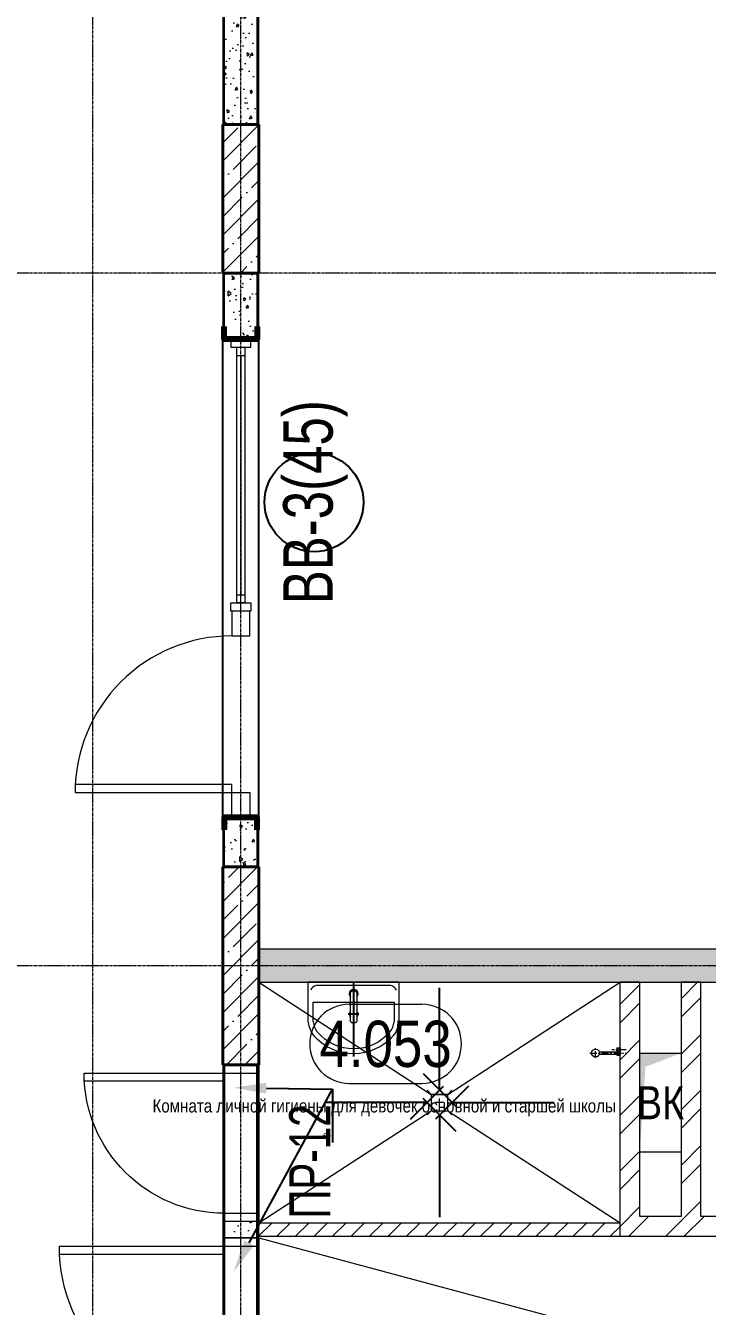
# Model space of a CAD drawing. Header units: millimetres. Extents: x -231292 to 573618, y -153144 to 564035.
# Drawn here: x 155924 to 160058, y 414537 to 422302 of the extents above; entities that cross this region are included whole.
import ezdxf
from ezdxf import colors
from ezdxf.entities.mleader import LeaderData, LeaderLine
from ezdxf.enums import TextEntityAlignment as Align
from ezdxf.math import Vec2, Vec3

# ---------------------------------------------------------------- set-up
doc = ezdxf.new("R2010")
doc.units = ezdxf.units.MM
for name, pattern in [('CENTER2', [28.575, 19.05, -3.175, 3.175, -3.175]), ('HIDDEN2', [4.7625, 3.175, -1.5875]), ('NIEIOIAY', [0]), ('OO_EOIOIEOE_IAY__EIIEY_-002', [70.833333, 41.666667, -8.333333, 12.5, -8.333333])]:
    doc.linetypes.add(name, pattern=pattern)
doc.layers.get('0').update_dxf_attribs({"color": 250})
doc.layers.get('Defpoints').update_dxf_attribs({"color": 250})
for name, color, linetype, lineweight in [('АИ_Сантехника', 250, 'Continuous', 0), ('АР_Area', 250, 'Continuous', 5), ('АР_Витраж', 250, 'Continuous', 13), ('АР_Витраж марка', 250, 'Continuous', 9), ('АР_Двери', 250, 'Continuous', 9), ('АР_Двери_витраж', 250, 'Continuous', 9), ('АР_Колонны', 250, 'Continuous', 35), ('АР_Сантехника', 250, 'Continuous', 5), ('АР_Стены ЖБ', 250, 'Continuous', 35), ('АР_Стены кирпич', 250, 'Continuous', 20), ('АР_Стены ПЕНОблок', 250, 'Continuous', 20), ('АР_Тонкая', 250, 'Continuous', 5), ('АР_Штриховка', 250, 'Continuous', 0), ('ВК_Шахты', 5, 'Continuous', 9), ('КМ_Фахверки', 250, 'Continuous', 80), ('РД_Оси_100', 250, 'Continuous', 0), ('РД_проем_инж перемыч_фахверк', 250, 'Continuous', 18), ('РД_Разуклонка к трапам', 124, 'Continuous', 0)]:
    doc.layers.add(name, color=color, linetype=linetype, lineweight=lineweight)
doc.layers.add('РД_Витраж_вн', color=250, linetype='Continuous')
doc.layers.add('РД_Перемычка инж проемов', color=250, linetype='Continuous')
doc.layers.add('РД_Проем', color=250, linetype='Continuous', lineweight=0, plot=False)
doc.layers.add('РД_проем_инж перемыч_подсчет', color=250, linetype='Continuous', lineweight=30, plot=False)
doc.styles.add('Arial0', font='arial.ttf')
doc.styles.add('Arial_09', font='ARIALN.TTF', dxfattribs={"width": 0.9})
doc.styles.add('style1', font='ARIALN.TTF')
doc.styles.add('ккк', font='isocpeur.ttf', dxfattribs={"width": 0.85, "oblique": 15})
doc.dimstyles.new('scale_100', dxfattribs={"dimtxt": 200, "dimasz": 125, "dimexe": 60, "dimexo": 100, "dimgap": 30, "dimtad": 1, "dimdec": 0, "dimdsep": 46, "dimtxsty": 'style1', "dimblk": 'OBLIQUE', "dimcen": 150, "dimdle": 60, "dimclrd": 256, "dimclre": 256, "dimclrt": 256, "dimadec": 0, "dimazin": 0, "dimtfac": 1, "dimtdec": 0, "dimtmove": 1, "dimatfit": 3, "dimldrblk": 'OBLIQUE', "dimfxl": 1, "dimtolj": 1, "dimtzin": 0, "dimarcsym": 0})
pattern_1 = [(45, (50428.77, 366201.75), (-112.2532, 112.2532), []), (45, (50541.02, 366201.75), (-112.2532, 112.2532), [198.4375, -39.6875, 0, -39.6875])]

# ---------------------------------------------------------------- blocks, each defined once
blk = doc.blocks.new('Раковина 550х435')
for points in [[(-321.9, -242.7, -0.459952), (-321.9, 242.7)], [(-302.8, -219.5, -0.458637), (-302.8, 219.5)]]:
    blk.add_lwpolyline(points, format="xyb")
for points in [[(-241.8, 275), (0, 275), (0, -275), (-241.8, -275)], [(-240.2, 245), (-120, 245), (-120, -245), (-240.2, -245)], [(0, -275), (0, 275)], [(-20, -224.7), (-20, 224.7)]]:
    blk.add_lwpolyline(points)
for centre, radius, start, end in [((-226.7, 122.1), 153.6, 95.62187, 128.26685), ((-226.7, 122.1), 123.6, 95.62187, 128.26685), ((-59.6, 221.7), 39.7, 4.35212, 73.11896), ((-193, 0), 27, 47.79455, 132.20545), ((-70, 0), 27, 227.79455, 132.20545), ((-193, 0), 27, 227.79455, 312.20545), ((-226.7, -122.1), 123.6, 231.73315, 264.37813), ((-59.6, -221.7), 39.7, 286.88104, 355.64788), ((-226.7, -122.1), 153.6, 231.73315, 264.37813)]:
    blk.add_arc(centre, radius, start, end)
blk.add_open_spline([(-232.3, 20), (-233.1, 20), (-233.9, 19.9), (-235.6, 19.6), (-236.4, 19.3), (-238, 18.6), (-238.8, 18.1), (-240.7, 16.8), (-241.7, 15.7), (-243.6, 13.4), (-244.4, 12.2), (-245.6, 9.4), (-246.1, 8), (-246.9, 5.2), (-247.1, 3.7), (-247.3, 1.6), (-247.3, 0.8), (-247.3, -0.6), (-247.3, -1.3), (-247.2, -2.7), (-247.1, -3.5), (-246.7, -5.9), (-246.3, -7.7), (-244.9, -11.1), (-244.1, -12.7), (-242.2, -15.3), (-241.2, -16.3), (-238.9, -18.1), (-237.7, -18.8), (-235.4, -19.6), (-234.4, -19.9), (-233.2, -20), (-233, -20), (-232.8, -20), (-232.7, -20), (-232.6, -20), (-232.5, -20), (-232.3, -20), (-232.3, -20), (-232.3, -20), (-232.3, -20), (-232.2, -20), (-232.2, -20), (-232.1, -20), (-232.1, -20), (-232, -20), (-231.9, -20), (-231.6, -20), (-231.4, -20), (-230.9, -20), (-230.6, -20), (-229.5, -20), (-228.8, -20), (-226.7, -20), (-225.2, -20), (-220.8, -20), (-217.9, -20), (-208.7, -20), (-202.4, -20), (-182.7, -20), (-168.5, -20), (-150.2, -20), (-147, -20), (-137.3, -20), (-130.6, -20), (-110.2, -20), (-95.8, -20), (-77.8, -20), (-74.7, -20), (-71.5, -20), (-71.2, -20), (-70.9, -20), (-70.8, -20), (-70.5, -20), (-70.4, -20), (-70.3, -20), (-70.2, -20), (-70.1, -20), (-70.1, -20), (-70, -20), (-70, -20), (-70, -20), (-70, -20), (-70, -20), (-70, -20), (-69.9, -20), (-69.9, -20), (-69.9, -20), (-69.8, -20), (-69.7, -20), (-69.7, -20), (-69.5, -20), (-69.3, -20), (-68.9, -20), (-68.6, -20), (-67.8, -19.9), (-67.2, -19.8), (-65.5, -19.5), (-64.3, -19.2), (-62, -18.4), (-60.9, -17.9), (-58.7, -16.6), (-57.7, -15.8), (-55.8, -14.1), (-54.9, -13.2), (-53.4, -11.2), (-52.7, -10.1), (-51.6, -7.9), (-51.1, -6.7), (-50.5, -4.4), (-50.2, -3.3), (-50, -1.5), (-50, -0.9), (-50, 0.1), (-50, 0.4), (-50, 1.2), (-50.1, 1.6), (-50.2, 2.7), (-50.3, 3.5), (-50.8, 5.7), (-51.3, 7.2), (-52.6, 10.1), (-53.5, 11.4), (-55.6, 13.9), (-56.8, 15.1), (-59.4, 17), (-60.8, 17.8), (-63.7, 19), (-65.2, 19.5), (-66.9, 19.8), (-67.1, 19.8), (-67.8, 19.9), (-68.3, 19.9), (-68.9, 20), (-69, 20), (-69.3, 20), (-69.5, 20), (-69.8, 20), (-69.9, 20), (-70, 20), (-70, 20), (-70, 20), (-70, 20), (-70.1, 20), (-70.1, 20), (-70.1, 20), (-70.2, 20), (-70.3, 20), (-70.4, 20), (-70.7, 20), (-70.8, 20), (-71.3, 20), (-71.7, 20), (-72.7, 20), (-73.4, 20), (-75.4, 20), (-76.7, 20), (-80.7, 20), (-83.4, 20), (-91.3, 20), (-96.4, 20), (-111.7, 20), (-121.5, 20), (-149.9, 20), (-167.5, 20), (-201.6, 20), (-217.8, 20), (-232.3, 20)], degree=3, knots=[0, 0, 0, 0, 0.153365, 0.153365, 0.30673, 0.30673, 0.460095, 0.460095, 0.703256, 0.703256, 0.946417, 0.946417, 1.189578, 1.189578, 1.432739, 1.432739, 1.565545, 1.565545, 1.691125, 1.691125, 1.816705, 1.816705, 2.111192, 2.111192, 2.405679, 2.405679, 2.645118, 2.645118, 2.884557, 2.884557, 3.077844, 3.077844, 3.107789, 3.107789, 3.118001, 3.118001, 3.138423, 3.138423, 3.141442, 3.141442, 3.141976, 3.141976, 3.142511, 3.142511, 3.143579, 3.143579, 3.145716, 3.145716, 3.14999, 3.14999, 3.158538, 3.158538, 3.175635, 3.175635, 3.209827, 3.209827, 3.278213, 3.278213, 3.414983, 3.414983, 3.688524, 3.688524, 3.745517, 3.745517, 3.859502, 3.859502, 4.087472, 4.087472, 4.133346, 4.133346, 4.136438, 4.136438, 4.138418, 4.138418, 4.140015, 4.140015, 4.140937, 4.140937, 4.141313, 4.141313, 4.141684, 4.141684, 4.142394, 4.142394, 4.143815, 4.143815, 4.146658, 4.146658, 4.152342, 4.152342, 4.163711, 4.163711, 4.186448, 4.186448, 4.231923, 4.231923, 4.322872, 4.322872, 4.504772, 4.504772, 4.686671, 4.686671, 4.86857, 4.86857, 5.05047, 5.05047, 5.232369, 5.232369, 5.414268, 5.414268, 5.596168, 5.596168, 5.695139, 5.695139, 5.756437, 5.756437, 5.817734, 5.817734, 5.940329, 5.940329, 6.172478, 6.172478, 6.404627, 6.404627, 6.636776, 6.636776, 6.868925, 6.868925, 7.101074, 7.101074, 7.139346, 7.139346, 7.215891, 7.215891, 7.233819, 7.233819, 7.269676, 7.269676, 7.283061, 7.283061, 7.283218, 7.283218, 7.283375, 7.283375, 7.28369, 7.28369, 7.28432, 7.28432, 7.285579, 7.285579, 7.288098, 7.288098, 7.293136, 7.293136, 7.303211, 7.303211, 7.323361, 7.323361, 7.363661, 7.363661, 7.444261, 7.444261, 7.605462, 7.605462, 7.927863, 7.927863, 8.283185, 8.283185, 8.283185, 8.283185])
at = {"layer": 'Defpoints'}
blk.add_line((-193, -32.4), (-193, 32.4), dxfattribs=at)
blk.add_lwpolyline([(0, 0), (-450, 0)], dxfattribs=at)
blk = doc.blocks.new('otv')
at = {"linetype": 'Continuous'}
blk.add_lwpolyline([(0, -1), (0, 0), (1, 0), (1, -1)], close=True, dxfattribs=at)
blk.add_solid([(0, -1), (0, 0), (0.135, -0.137), (1, 0)], dxfattribs=at)
blk = doc.blocks.new('Ф_пеноблок 200')
at = {"layer": 'КМ_Фахверки'}
blk.add_lwpolyline([(0, -75), (0, 0), (200, 0), (200, -75)], dxfattribs=at)
blk = doc.blocks.new('_Oblique')
at = {"color": 0, "linetype": 'ByBlock', "lineweight": -2}
blk.add_line((-0.5, -0.5), (0.5, 0.5), dxfattribs=at)
blk = doc.blocks.new('A$Cd7e03b91')
at = {"layer": 'РД_Разуклонка к трапам', "lineweight": 0}
for p, q in [((-100, 100), (-150, 150)), ((-50, 0), (50, 0)), ((0, -50), (0, 50)), ((100, 100), (150, 150)), ((-100, -100), (-150, -150)), ((100, -100), (150, -150))]:
    blk.add_line(p, q, dxfattribs=at)
blk.add_lwpolyline([(-100, 100), (100, 100), (100, -100), (-100, -100), (-100, 100)], dxfattribs=at)
blk.add_lwpolyline([(-100, 100), (100, 100), (100, -100), (-100, -100), (-100, 100)], dxfattribs=at)
blk = doc.blocks.new('СОШ_2200_АР_ОСИ_М100_28.05.24')
at = {"layer": 'РД_Оси_100', "linetype": 'CENTER2'}
for p, q in [((119910, 54600), (94200, 54600)), ((119910, 50400), (94200, 50400))]:
    blk.add_line(p, q, dxfattribs=at)
for points in [[(105900, 139938.679), (105900, -6155)], [(106800, -6155), (106800, 139938.679)]]:
    blk.add_lwpolyline(points, dxfattribs=at)
blk = doc.blocks.new('душ гиг')
at = {"layer": 'АР_Сантехника', "linetype": 'OO_EOIOIEOE_IAY__EIIEY_-002'}
for p, q in [((99593.2, 17725.7), (99592.7, 17785.7)), ((99558.8, 17755.7), (99783.2, 17755.7)), ((99778, 17775.6), (99691.3, 17775.6))]:
    blk.add_line(p, q, dxfattribs=at)
at = {"layer": 'АР_Сантехника', "linetype": 'NIEIOIAY'}
for p, q in [((99721.5, 17788), (99741.4, 17788)), ((99721.5, 17788), (99721.5, 17763.7)), ((99741.4, 17788), (99741.4, 17743.3)), ((99615.1, 17746.4), (99729.8, 17748.5)), ((99615.7, 17763.5), (99729.7, 17763.7)), ((99721.5, 17748.3), (99721.5, 17743.3)), ((99721.5, 17743.3), (99741.4, 17743.3))]:
    blk.add_line(p, q, dxfattribs=at)
for centre, radius in [((99730.4, 17775.6), 6.01), ((99592.9, 17755.7), 24)]:
    blk.add_circle(centre, radius, dxfattribs=at)
blk.add_arc((99729.7, 17756.1), 7.61, 270.72054, 90.09408, dxfattribs=at)
at = {"layer": 'АР_Сантехника'}
blk.add_point((99667.9, 17755.7), dxfattribs=at)
blk = doc.blocks.new('MOK-МаркаПом_овал_ареал')
for p, q in [((-2.75, 3), (2.75, 3)), ((-2.75, -3), (2.75, -3))]:
    blk.add_line(p, q)
for centre, radius, start, end in [((-2.75, 0), 3, 90, 270), ((2.75, 0), 3, 270, 90), ((-3.75, 0), 3.5, 0, 0.00095)]:
    blk.add_arc(centre, radius, start, end)
at = {"color": 0, "style": 'style1'}
blk.add_attdef('АР-ПОМЕЩЕНИЕ:НОМЕР', text='', height=3.5, dxfattribs=at).set_placement((0, 0), align=Align.MIDDLE)
at = {"layer": 'Defpoints', "color": 2, "style": 'style1'}
blk.add_attdef('АР-ПОМЕЩЕНИЕ:НАИМЕНОВАНИЕ', text='', height=1, dxfattribs=at).set_placement((-0.094, -4.814), align=Align.MIDDLE)
blk = doc.blocks.new('MOK-МаркаПеремычки')
at = {"color": 0, "style": 'ккк', "oblique": 15, "width": 0.85}
blk.add_attdef('АР-ПРОЕМ:ПЕРЕМЫЧКА', text='', height=2.5, dxfattribs=at).set_placement((0, 0), align=Align.MIDDLE)
blk = doc.blocks.new('МаркаВитража1')
at = {"layer": 'Defpoints'}
blk.add_circle((0, 0), 3, dxfattribs=at)
at = {"color": 0, "linetype": 'ByBlock', "lineweight": -2, "style": 'Arial_09', "width": 0.9}
blk.add_attdef('АР-ОКНО:НАИМЕНОВАНИЕ', text='', height=3, dxfattribs=at).set_placement((0, 0), align=Align.MIDDLE)

msp = doc.modelspace()

# ---------------------------------------------------------------- hatches: boundary and pattern name
at = {"layer": 'АР_Штриховка', "linetype": 'Continuous', "lineweight": 0}
h = msp.add_hatch(dxfattribs=at)
h.set_pattern_fill('AR-CONC', color=256, angle=-315, style=0)
h.set_pattern_definition([(95, (50428.77, 366201.75), (140.09465, 117.55338), [19.05, -209.55]), (40, (50428.77, 366201.75), (-160.01845, 110.17673), [15.24, -167.64058]), (145.45144, (50440.44, 366211.55), (-19.9238, 227.7301), [16.19, -178.09024]), (91.1842, (50392.85, 366237.67), (221.41024, 161.9534), [28.575, -314.325]), (141.63556, (50411.3, 366251.17), (-7.0866, 342.82676), [24.285, -267.1356]), (36.18415, (50392.85, 366237.67), (-7.0866, 342.82676), [22.85997, -251.45973]), (66, (50419.79, 366246.65), (179.51998, 34.89515), [19.05, -209.55]), (11, (50419.79, 366246.65), (-86.53993, 173.9412), [15.24, -167.64]), (116.45145, (50434.75, 366249.56), (92.98005, 208.83634), [16.19, -178.08994]), (82.5, (50428.77, 366201.75), (-57.60547, 61.973414), [0, -165.608, 0, -170.18, 0, -168.275]), (52.5, (50428.77, 366201.75), (-23.58973, 118.087), [0, -97.028, 0, -161.798, 0, -64.135]), (12.5, (50388.716, 366161.7), (99.927863, 91.826196), [0, -63.5, 0, -198.12, 0, -262.89]), (2.5, (50370.76, 366143.74), (86.7639, 122.72239), [0, -82.55, 0, -131.572, 0, -186.69])])
h.paths.add_polyline_path([(157328.768, 425301.753), (157128.768, 425301.753), (157128.768, 421701.751), (157328.768, 421701.751)], flags=0)
at = {"layer": 'АР_Штриховка', "linetype": 'Continuous', "lineweight": 5}
h = msp.add_hatch(dxfattribs=at)
h.set_pattern_fill('ANSI35', color=256, scale=25, style=0)
h.set_pattern_definition(pattern_1)
h.paths.add_polyline_path([(157338.77, 421701.751), (157118.77, 421701.751), (157118.77, 420801.753), (157338.77, 420801.753)], flags=0)
at = {"layer": 'АР_Штриховка', "linetype": 'Continuous', "lineweight": 0}
h = msp.add_hatch(dxfattribs=at)
h.set_pattern_fill('AR-CONC', color=256, angle=-315, style=0)
h.set_pattern_definition([(95, (50428.77, 366201.75), (140.09465, 117.55338), [19.05, -209.55]), (40, (50428.77, 366201.75), (-160.01845, 110.17673), [15.24, -167.64058]), (145.45144, (50440.44, 366211.55), (-19.9238, 227.7301), [16.19, -178.09024]), (91.1842, (50392.85, 366237.67), (221.41024, 161.9534), [28.575, -314.325]), (141.63556, (50411.3, 366251.17), (-7.0866, 342.82676), [24.285, -267.1356]), (36.18415, (50392.85, 366237.67), (-7.0866, 342.82676), [22.85997, -251.4597]), (66, (50419.79, 366246.65), (179.51998, 34.89515), [19.05, -209.55]), (11, (50419.79, 366246.65), (-86.53993, 173.9412), [15.24, -167.64]), (116.45145, (50434.75, 366249.56), (92.98005, 208.83634), [16.19, -178.08994]), (82.5, (50428.77, 366201.75), (-57.60547, 61.973414), [0, -165.608, 0, -170.18, 0, -168.275]), (52.5, (50428.77, 366201.75), (-23.58973, 118.087), [0, -97.028, 0, -161.798, 0, -64.135]), (12.5, (50388.716, 366161.7), (99.927863, 91.826196), [0, -63.5, 0, -198.12, 0, -262.89]), (2.5, (50370.76, 366143.74), (86.7639, 122.72239), [0, -82.55, 0, -131.572, 0, -186.69])])
h.paths.add_polyline_path([(157328.768, 420801.753), (157128.768, 420801.753), (157128.768, 420401.753), (157328.768, 420401.753)], flags=0)
h.paths.add_polyline_path([(157328.768, 417501.753), (157128.768, 417501.753), (157128.768, 417201.753), (157328.768, 417201.753)], flags=0)
at = {"layer": 'АР_Штриховка', "linetype": 'Continuous', "lineweight": 5}
h = msp.add_hatch(dxfattribs=at)
h.set_pattern_fill('ANSI35', color=256, scale=25, style=0)
h.set_pattern_definition(pattern_1)
h.paths.add_polyline_path([(157338.768, 417201.753), (157118.768, 417201.753), (157118.768, 416001.753), (157338.768, 416001.753)], flags=0)
at = {"layer": 'АР_Штриховка', "linetype": 'Continuous', "lineweight": 0}
h = msp.add_hatch(dxfattribs=at)
h.set_pattern_fill('AR-CONC', color=256, angle=-315, style=0)
h.set_pattern_definition([(95, (50428.77, 366201.75), (140.09465, 117.55338), [19.05, -209.55]), (40, (50428.77, 366201.75), (-160.01845, 110.17673), [15.24, -167.64058]), (145.45144, (50440.44, 366211.55), (-19.9238, 227.7301), [16.19, -178.09024]), (91.1842, (50392.85, 366237.67), (221.41024, 161.9534), [28.575, -314.325]), (141.63556, (50411.3, 366251.17), (-7.0866, 342.82676), [24.285, -267.1356]), (36.18415, (50392.85, 366237.67), (-7.0866, 342.82676), [22.85997, -251.45973]), (66, (50419.79, 366246.65), (179.51998, 34.89515), [19.05, -209.55]), (11, (50419.79, 366246.65), (-86.53993, 173.9412), [15.24, -167.64]), (116.45145, (50434.75, 366249.56), (92.98005, 208.83634), [16.19, -178.08994]), (82.5, (50428.77, 366201.75), (-57.60547, 61.973414), [0, -165.608, 0, -170.18, 0, -168.275]), (52.5, (50428.77, 366201.75), (-23.58973, 118.087), [0, -97.028, 0, -161.798, 0, -64.135]), (12.5, (50388.716, 366161.7), (99.927863, 91.826196), [0, -63.5, 0, -198.12, 0, -262.89]), (2.5, (50370.76, 366143.74), (86.7639, 122.72239), [0, -82.55, 0, -131.572, 0, -186.69])])
h.paths.add_polyline_path([(157338.768, 416701.753), (157338.768, 416501.753), (164928.768, 416501.753), (164928.768, 416701.753)], flags=0)
h = msp.add_hatch(dxfattribs=at)
h.set_pattern_fill('ANSI32', color=256, scale=25, angle=-360, style=0)
h.set_pattern_definition([(45, (50428.77, 366201.75), (-168.3798, 168.3798), []), (45, (50541.02, 366201.75), (-168.3798, 168.3798), [])])
h.paths.add_polyline_path([(159648.768, 416501.753), (159528.768, 416501.753), (159528.768, 415041.752), (159648.768, 415081.752)], flags=0)
h.paths.add_polyline_path([(159648.768, 415081.752), (159528.768, 415041.752), (159528.768, 414961.752), (159648.768, 415081.751)], flags=0)
h = msp.add_hatch(dxfattribs=at)
h.set_pattern_fill('ANSI32', color=256, scale=25, angle=-360, style=0)
h.set_pattern_definition([(45, (50428.77, 366201.75), (-168.3798, 168.3798), []), (45, (50541.02, 366201.75), (-168.3798, 168.3798), [])])
h.paths.add_polyline_path([(160018.768, 416501.753), (159898.768, 416501.753), (159898.768, 415081.752), (159938.768, 415051.752), (160018.768, 415081.752)], flags=0)
h = msp.add_hatch(dxfattribs=at)
h.set_pattern_fill('AR-CONC', color=256, angle=-315, style=0)
h.set_pattern_definition([(95, (50428.77, 366201.75), (140.09465, 117.55338), [19.05, -209.55]), (40, (50428.77, 366201.75), (-160.01845, 110.17673), [15.24, -167.64058]), (145.45144, (50440.44, 366211.55), (-19.9238, 227.7301), [16.19, -178.09024]), (91.1842, (50392.85, 366237.67), (221.41024, 161.9534), [28.575, -314.325]), (141.63556, (50411.3, 366251.17), (-7.0866, 342.82676), [24.285, -267.1356]), (36.18415, (50392.85, 366237.67), (-7.0866, 342.82676), [22.85997, -251.4597]), (66, (50419.79, 366246.65), (179.51998, 34.89515), [19.05, -209.55]), (11, (50419.79, 366246.65), (-86.53993, 173.9412), [15.24, -167.64]), (116.45145, (50434.75, 366249.56), (92.98005, 208.83634), [16.19, -178.08994]), (82.5, (50428.77, 366201.75), (-57.60547, 61.973414), [0, -165.608, 0, -170.18, 0, -168.275]), (52.5, (50428.77, 366201.75), (-23.58973, 118.087), [0, -97.028, 0, -161.798, 0, -64.135]), (12.5, (50388.716, 366161.7), (99.927863, 91.826196), [0, -63.5, 0, -198.12, 0, -262.89]), (2.5, (50370.76, 366143.74), (86.7639, 122.72239), [0, -82.55, 0, -131.572, 0, -186.69])])
h.paths.add_polyline_path([(157328.768, 416002.753), (157128.768, 416002.753), (157128.768, 416001.752), (157328.768, 416001.752)], flags=0)
h.paths.add_polyline_path([(157328.768, 415051.752), (157128.768, 415051.752), (157128.768, 414951.753), (157328.768, 414951.753)], flags=0)
h = msp.add_hatch(dxfattribs=at)
h.set_pattern_fill('AR-CONC', color=256, angle=-315, style=0)
h.set_pattern_definition([(95, (50428.77, 366201.75), (140.09465, 117.55338), [19.05, -209.55]), (40, (50428.77, 366201.75), (-160.01845, 110.17673), [15.24, -167.64058]), (145.45144, (50440.44, 366211.55), (-19.9238, 227.7301), [16.19, -178.09024]), (91.1842, (50392.85, 366237.67), (221.41024, 161.9534), [28.575, -314.325]), (141.63556, (50411.3, 366251.17), (-7.0866, 342.82676), [24.285, -267.1356]), (36.18415, (50392.85, 366237.67), (-7.0866, 342.82676), [22.85997, -251.4597]), (66, (50419.79, 366246.65), (179.51998, 34.89515), [19.05, -209.55]), (11, (50419.79, 366246.65), (-86.53993, 173.9412), [15.24, -167.64]), (116.45145, (50434.75, 366249.56), (92.98005, 208.83634), [16.19, -178.08994]), (82.5, (50428.77, 366201.75), (-57.60547, 61.973414), [0, -165.608, 0, -170.18, 0, -168.275]), (52.5, (50428.77, 366201.75), (-23.58973, 118.087), [0, -97.028, 0, -161.798, 0, -64.135]), (12.5, (50388.716, 366161.7), (99.927863, 91.826196), [0, -63.5, 0, -198.12, 0, -262.89]), (2.5, (50370.76, 366143.74), (86.7639, 122.72239), [0, -82.55, 0, -131.572, 0, -186.69])])
h.paths.add_polyline_path([(157328.768, 416002.753), (157128.768, 416002.753), (157128.768, 416001.752), (157328.768, 416001.752)], flags=0)
h.paths.add_polyline_path([(157328.768, 415051.752), (157128.768, 415051.752), (157128.768, 414951.753), (157328.768, 414951.753)], flags=0)
at = {"layer": 'АР_Штриховка', "linetype": 'Continuous', "lineweight": 0, "ltscale": 0.5}
h = msp.add_hatch(dxfattribs=at)
h.set_pattern_fill('ANSI31', color=256, scale=25, style=0)
h.set_pattern_definition([(45, (50428.77, 366201.75), (-56.1266, 56.1266), [])])
h.paths.add_polyline_path([(159528.768, 414961.752), (159528.768, 415041.752), (157328.768, 415041.752), (157328.768, 414961.752)], flags=0)
at = {"layer": 'АР_Штриховка', "linetype": 'Continuous', "lineweight": 0}
h = msp.add_hatch(dxfattribs=at)
h.set_pattern_fill('ANSI32', color=256, scale=25, style=0)
h.set_pattern_definition([(45, (50428.77, 366201.75), (-168.3798, 168.3798), []), (45, (50541.02, 366201.75), (-168.3798, 168.3798), [])])
h.paths.add_polyline_path([(159648.768, 415081.752), (159528.768, 414961.752), (159898.768, 414961.752), (159938.768, 415051.752), (159898.768, 415081.752)], flags=0)
h.paths.add_polyline_path([(160018.768, 415081.752), (159938.768, 415051.752), (159898.768, 414961.752), (162298.768, 414961.752), (162178.768, 415081.752)], flags=0)

# ---------------------------------------------------------------- linework, layer by layer
at = {"layer": 'АР_Витраж', "linetype": 'Continuous', "lineweight": 5}
for p, q in [((157118.768, 420401.753), (157118.768, 418751.753)), ((157338.768, 420401.753), (157338.768, 418751.753))]:
    msp.add_line(p, q, dxfattribs=at)
at = {"layer": 'АР_Витраж', "linetype": 'Continuous', "lineweight": 13}
for p, q in [((157203.768, 420301.753), (157253.768, 420301.753)), ((157228.768, 420301.753), (157228.768, 418851.753)), ((157203.768, 418851.753), (157253.768, 418851.753))]:
    msp.add_line(p, q, dxfattribs=at)
for points in [[(157288.768, 420351.753), (157288.768, 420401.753), (157168.768, 420401.753), (157168.768, 420351.753)], [(157203.768, 420351.753), (157253.768, 420351.753), (157253.768, 418801.753), (157203.768, 418801.753)], [(157288.768, 418801.753), (157288.768, 418751.753), (157168.768, 418751.753), (157168.768, 418801.753)]]:
    msp.add_lwpolyline(points, close=True, dxfattribs=at)
at = {"layer": 'АР_Двери', "linetype": 'Continuous', "lineweight": 9}
for points in [[(157328.768, 415951.752), (157328.768, 416001.752), (157128.768, 416001.752), (157128.768, 415951.752)], [(157128.768, 415951.752), (157128.768, 415901.752), (156278.768, 415901.752), (156278.768, 415951.752)], [(157328.768, 415101.752), (157328.768, 415051.752), (157128.768, 415051.752), (157128.768, 415101.752)], [(157128.768, 414901.753), (157128.768, 414851.753), (156128.768, 414851.753), (156128.768, 414901.753)], [(157328.768, 414901.753), (157328.768, 414951.753), (157128.768, 414951.753), (157128.768, 414901.753)]]:
    msp.add_lwpolyline(points, close=True, dxfattribs=at)
at = {"layer": 'АР_Двери', "linetype": 'Continuous', "lineweight": 9, "extrusion": (0, 0, -1)}
for centre, radius in [((-157128.768, 415951.752), 850), ((-157128.768, 414901.753), 1000)]:
    msp.add_arc(centre, radius, 270, 0, dxfattribs=at)
at = {"layer": 'АР_Двери_витраж', "linetype": 'Continuous', "lineweight": 9}
for points in [[(157283.768, 418601.753), (157283.768, 418751.753), (157173.768, 418751.753), (157173.768, 418601.753)], [(157173.768, 417651.753), (157173.768, 417701.753), (156223.768, 417701.753), (156223.768, 417651.753)], [(157283.768, 417651.753), (157283.768, 417501.753), (157173.768, 417501.753), (157173.768, 417651.753)]]:
    msp.add_lwpolyline(points, close=True, dxfattribs=at)
msp.add_arc((157173.768, 417651.753), 950, 89.9999995, 179.9999995, dxfattribs=at)
at = {"layer": 'АР_Колонны', "linetype": 'HIDDEN2', "lineweight": 25}
for p, q in [((157118.77, 421701.751), (157338.77, 421701.751)), ((157118.77, 420801.753), (157118.77, 421701.751)), ((157338.77, 421701.751), (157338.77, 420801.753)), ((157338.77, 420801.753), (157118.77, 420801.753)), ((157118.768, 417201.753), (157338.768, 417201.753)), ((157118.768, 416001.753), (157118.768, 417201.753)), ((157338.768, 417201.753), (157338.768, 416001.753)), ((157338.768, 416001.753), (157118.768, 416001.753))]:
    msp.add_line(p, q, dxfattribs=at)
at = {"layer": 'АР_Колонны', "linetype": 'Continuous', "lineweight": 35}
for p, q in [((157118.77, 421701.751), (157118.77, 420801.753)), ((157338.77, 421701.751), (157118.77, 421701.751)), ((157338.77, 420801.753), (157338.77, 421701.751)), ((157118.77, 420801.753), (157338.77, 420801.753)), ((157118.768, 417201.753), (157118.768, 416001.753)), ((157338.768, 417201.753), (157118.768, 417201.753)), ((157338.768, 416001.753), (157338.768, 417201.753)), ((157118.768, 416001.753), (157338.768, 416001.753))]:
    msp.add_line(p, q, dxfattribs=at)
at = {"layer": 'АР_Стены ЖБ', "linetype": 'Continuous', "lineweight": 40}
for p, q in [((157338.77, 421701.751), (157118.77, 421701.751)), ((157118.77, 421701.751), (157118.77, 420801.753)), ((157338.77, 420801.753), (157338.77, 421701.751)), ((157118.77, 420801.753), (157338.77, 420801.753)), ((157338.768, 417201.753), (157118.768, 417201.753)), ((157118.768, 417201.753), (157118.768, 416001.753)), ((157338.768, 416001.753), (157338.768, 417201.753)), ((157118.768, 416001.753), (157338.768, 416001.753))]:
    msp.add_line(p, q, dxfattribs=at)
at = {"layer": 'АР_Стены кирпич', "linetype": 'Continuous', "lineweight": 20}
for p, q in [((159528.768, 414961.752), (159528.768, 416501.753)), ((159648.768, 416501.753), (159528.768, 416501.753)), ((159648.768, 415081.752), (159648.768, 416501.753)), ((160018.768, 416501.753), (159898.768, 416501.753)), ((159898.768, 416501.753), (159898.768, 415081.752)), ((160018.768, 415081.752), (160018.768, 416501.753)), ((159898.768, 415081.752), (159648.768, 415081.752)), ((162178.768, 415081.752), (160018.768, 415081.752)), ((159528.768, 414961.752), (162298.768, 414961.752))]:
    msp.add_line(p, q, dxfattribs=at)
at = {"layer": 'АР_Стены ПЕНОблок', "linetype": 'Continuous', "lineweight": 20}
for p, q in [((157128.768, 425301.753), (157128.768, 421701.751)), ((157328.768, 421701.751), (157328.768, 425301.753)), ((157128.768, 421701.751), (157328.768, 421701.751)), ((157328.768, 420801.753), (157128.768, 420801.753)), ((157128.768, 420801.753), (157128.768, 420401.753)), ((157328.768, 420401.753), (157328.768, 420801.753)), ((157128.768, 420401.753), (157328.768, 420401.753)), ((157328.768, 417501.753), (157128.768, 417501.753)), ((157128.768, 417501.753), (157128.768, 417201.753)), ((157328.768, 417201.753), (157328.768, 417501.753)), ((157128.768, 417201.753), (157328.768, 417201.753)), ((157338.768, 416701.753), (157338.768, 416501.753)), ((164928.768, 416701.753), (157338.768, 416701.753)), ((157338.768, 416501.753), (164928.768, 416501.753)), ((157328.768, 416002.753), (157128.768, 416002.753)), ((157128.768, 416002.753), (157128.768, 416001.752)), ((157328.768, 416002.753), (157128.768, 416002.753)), ((157128.768, 416002.753), (157128.768, 416001.752)), ((157128.768, 416001.752), (157328.768, 416001.752)), ((157128.768, 416001.752), (157328.768, 416001.752)), ((157328.768, 416001.752), (157328.768, 416002.753)), ((157328.768, 416001.752), (157328.768, 416002.753)), ((157328.768, 415051.752), (157128.768, 415051.752)), ((157128.768, 415051.752), (157128.768, 414951.753)), ((157328.768, 415051.752), (157128.768, 415051.752)), ((157128.768, 415051.752), (157128.768, 414951.753)), ((157328.768, 414951.753), (157328.768, 415051.752)), ((157328.768, 414951.753), (157328.768, 415051.752)), ((159528.768, 415041.752), (157328.768, 415041.752)), ((157328.768, 415041.752), (157328.768, 414961.752)), ((159528.768, 414961.752), (159528.768, 415041.752)), ((157328.768, 414961.752), (159528.768, 414961.752)), ((157128.768, 414951.753), (157328.768, 414951.753)), ((157128.768, 414951.753), (157328.768, 414951.753))]:
    msp.add_line(p, q, dxfattribs=at)
at = {"layer": 'АР_Тонкая', "linetype": 'Continuous', "lineweight": 0}
for p, q in [((157118.768, 425301.753), (157118.768, 421701.751)), ((157128.768, 421701.751), (157128.768, 425301.753)), ((157328.768, 425301.753), (157328.768, 421701.751)), ((157338.768, 421701.751), (157338.768, 425301.753)), ((157118.768, 421701.751), (157128.768, 421701.751)), ((157328.768, 421701.751), (157338.768, 421701.751)), ((157128.768, 420801.753), (157118.768, 420801.753)), ((157118.768, 420801.753), (157118.768, 420401.753)), ((157128.768, 420401.753), (157128.768, 420801.753)), ((157338.768, 420801.753), (157328.768, 420801.753)), ((157328.768, 420801.753), (157328.768, 420401.753)), ((157338.768, 420401.753), (157338.768, 420801.753)), ((157118.768, 420401.753), (157128.768, 420401.753)), ((157328.768, 420401.753), (157338.768, 420401.753)), ((157128.768, 417501.753), (157118.768, 417501.753)), ((157118.768, 417501.753), (157118.768, 417201.753)), ((157128.768, 417201.753), (157128.768, 417501.753)), ((157338.768, 417501.753), (157328.768, 417501.753)), ((157328.768, 417501.753), (157328.768, 417201.753)), ((157338.768, 417201.753), (157338.768, 417501.753)), ((157118.768, 417201.753), (157128.768, 417201.753)), ((157328.768, 417201.753), (157338.768, 417201.753)), ((157128.768, 416002.753), (157118.768, 416002.753)), ((157118.768, 416002.753), (157118.768, 416001.752)), ((157118.768, 416001.752), (157128.768, 416001.752)), ((157128.768, 416001.752), (157128.768, 416002.753)), ((157338.768, 416002.753), (157328.768, 416002.753)), ((157328.768, 416002.753), (157328.768, 416001.752)), ((157328.768, 416001.752), (157338.768, 416001.752)), ((157338.768, 416001.752), (157338.768, 416002.753)), ((157128.768, 415051.752), (157118.768, 415051.752)), ((157118.768, 415051.752), (157118.768, 414951.753)), ((157128.768, 414951.753), (157128.768, 415051.752)), ((157338.768, 415051.752), (157328.768, 415051.752)), ((157328.768, 415051.752), (157328.768, 414951.753)), ((157338.768, 414951.753), (157338.768, 415051.752)), ((157118.768, 414951.753), (157128.768, 414951.753)), ((157328.768, 414951.753), (157338.768, 414951.753))]:
    msp.add_line(p, q, dxfattribs=at)
at = {"layer": 'РД_Витраж_вн', "linetype": 'Continuous', "lineweight": -3}
for p, q in [((157118.768, 417501.753), (157118.768, 420401.753)), ((157338.768, 417501.753), (157338.768, 420401.753))]:
    msp.add_line(p, q, dxfattribs=at)
at = {"layer": 'РД_Проем', "linetype": 'Continuous', "lineweight": 0}
for p, q in [((157118.768, 417501.753), (157118.768, 420401.753)), ((157338.768, 417501.753), (157338.768, 420401.753)), ((157118.768, 416001.752), (157118.768, 415051.752)), ((157338.768, 416001.752), (157338.768, 415051.752)), ((157118.768, 414951.753), (157118.768, 413851.753)), ((157338.768, 414951.753), (157338.768, 413851.753))]:
    msp.add_line(p, q, dxfattribs=at)
at = {"layer": 'РД_проем_инж перемыч_подсчет', "linetype": 'Continuous', "lineweight": 30}
for p, q in [((157128.768, 416001.752), (157128.768, 413851.752)), ((157328.768, 416001.752), (157328.768, 413851.752))]:
    msp.add_line(p, q, dxfattribs=at)
at = {"layer": 'РД_проем_инж перемыч_фахверк', "linetype": 'Continuous', "lineweight": 18}
for p, q in [((157118.768, 420401.753), (157118.768, 417501.753)), ((157338.768, 420401.753), (157338.768, 417501.753))]:
    msp.add_line(p, q, dxfattribs=at)
at = {"layer": 'РД_Разуклонка к трапам', "ltscale": 2}
for points in [[(157338.771, 416501.753), (158383.769, 415822.228), (158483.769, 415822.228), (159528.768, 416501.753)], [(157338.771, 415042.703), (158383.769, 415722.228), (158483.769, 415722.228), (159528.768, 415042.703)], [(157338.768, 414951.753), (160971.51, 413976.753), (161071.51, 413976.753), (162298.768, 414951.753)]]:
    msp.add_lwpolyline(points, dxfattribs=at)

# ---------------------------------------------------------------- block references
at = {"layer": 'АИ_Сантехника', "rotation": 90}
msp.add_blockref('Раковина 550х435', (157912.96, 416501.753), dxfattribs=at)
at = {"layer": 'АР_Area', "linetype": 'Continuous', "lineweight": 5, "xscale": 80, "yscale": 80, "zscale": 80}
msp.add_blockref('MOK-МаркаПом_овал_ареал', (158106.768, 416128.753), dxfattribs=at).add_auto_attribs({'АР-ПОМЕЩЕНИЕ:НОМЕР': '4.053', 'АР-ПОМЕЩЕНИЕ:НАИМЕНОВАНИЕ': 'Комната личной гигиены для девочек основной и старшей школы'})
at = {"layer": 'АР_Витраж марка', "linetype": 'Continuous', "lineweight": 9, "xscale": 100, "yscale": 100, "zscale": 100, "rotation": 89.99999999999999}
msp.add_blockref('МаркаВитража1', (157673.017, 419412.16), dxfattribs=at).add_auto_attribs({'АР-ОКНО:НАИМЕНОВАНИЕ': 'ВВ-3(45)'})
at = {"layer": 'АР_Сантехника'}
msp.add_blockref('душ гиг', (59787.399, 398317.234), dxfattribs=at)
at = {"layer": 'ВК_Шахты', "xscale": 250, "yscale": 600}
msp.add_blockref('otv', (159648.768, 416071.552), dxfattribs=at)
at = {"layer": 'КМ_Фахверки', "rotation": 180}
msp.add_blockref('Ф_пеноблок 200', (157328.767, 420401.753), dxfattribs=at)
at = {"layer": 'КМ_Фахверки', "xscale": -1}
msp.add_blockref('Ф_пеноблок 200', (157328.767, 417501.753), dxfattribs=at)
at = {"layer": 'РД_Оси_100'}
msp.add_blockref('СОШ_2200_АР_ОСИ_М100_28.05.24', (50428.768, 366201.753), dxfattribs=at)
at = {"layer": 'РД_Перемычка инж проемов', "linetype": 'Continuous', "lineweight": -3}
ref = msp.add_blockref('MOK-МаркаПеремычки', (157645.362, 415415.265, 200), dxfattribs=dict(at, xscale=100, yscale=100, zscale=100, rotation=89.99999999999999))
ref.add_attrib('АР-ПРОЕМ:ПЕРЕМЫЧКА', 'ПР-12', dxfattribs={"layer": '0', "color": 0, "height": 250, "rotation": 90, "style": 'Arial0', "width": 0.7}).set_placement((157645.362, 415415.265, 200), align=Align.MIDDLE)
at = {"layer": 'РД_Разуклонка к трапам', "ltscale": 2, "xscale": -0.5000000000000002, "yscale": 0.5000000000000002, "zscale": 0.5}
msp.add_blockref('A$Cd7e03b91', (158433.769, 415772.228), dxfattribs=at)

# ---------------------------------------------------------------- texts
at = {"layer": 'ВК_Шахты', "insert": (159773.768, 415771.552), "char_height": 200, "width": 250, "attachment_point": 5, "style": 'style1'}
msp.add_mtext('ВК', dxfattribs=at)

# ---------------------------------------------------------------- leaders
at = {"layer": 'РД_Перемычка инж проемов', "lineweight": 0}
ml = msp.add_multileader_mtext('Standard', dxfattribs=at)
ml.set_content('Ф', color=256, style='style1')
ml.set_leader_properties()
ml.build(insert=Vec2(0, 0))
ml.multileader.update_dxf_attribs({"text_left_attachment_type": 6, "text_right_attachment_type": 6, "dogleg_length": 3, "arrow_head_size": 200, "scale": 100})
ctx = ml.context
ctx.base_point, ctx.scale, ctx.char_height, ctx.arrow_head_size, ctx.landing_gap_size, ctx.plane_origin, ctx.plane_x_axis, ctx.plane_y_axis = Vec3(157784.099, 415548.702), 100, 50, 200, 0, Vec3(156889.131, 411971.573), Vec3(0, 1), Vec3(-1, 0)
ctx.left_attachment, ctx.right_attachment = 6, 6
notes = []
notes.append((ctx, [(0, (1, 1, 0), (157784.099, 415854.508), (0, -1), 266.856, [(0, [(157184.099, 414745.444)], 0, []), (1, [(157184.099, 415862.486)], 0, [])])]))
ctx.mtext.insert, ctx.mtext.text_direction, ctx.mtext.rotation, ctx.mtext.flow_direction = Vec3(157724.099, 415548.702), Vec3(0, 1), 1.57079633, 5
at = {"layer": 'РД_Разуклонка к трапам', "ltscale": 2}
for points in [[(158433.82, 415849.301), (158433.82, 416468.58)], [(158357.736, 415772.228), (157738.458, 415772.228)], [(158509.801, 415772.228), (159129.08, 415772.228)], [(158433.82, 415697.236), (158433.82, 415077.958)]]:
    msp.add_leader(points, dimstyle='scale_100', override={"dimasz": 200, "dimgap": 30, "dimtad": 0}, dxfattribs=at)
for ctx, leaders in notes:
    for number, flags, end, landing, length, lines in leaders:
        leader = LeaderData()
        leader.index, (leader.has_last_leader_line, leader.has_dogleg_vector, leader.attachment_direction) = number, flags
        leader.last_leader_point, leader.dogleg_vector, leader.dogleg_length = Vec3(end), Vec3(landing), length
        for number, points, colour, breaks in lines:
            line = LeaderLine()
            line.index, line.vertices, line.color, line.breaks = number, Vec3.list(points), colors.encode_raw_color(colour), breaks
            leader.lines.append(line)
        ctx.leaders.append(leader)

doc.saveas('drawing.dxf')
